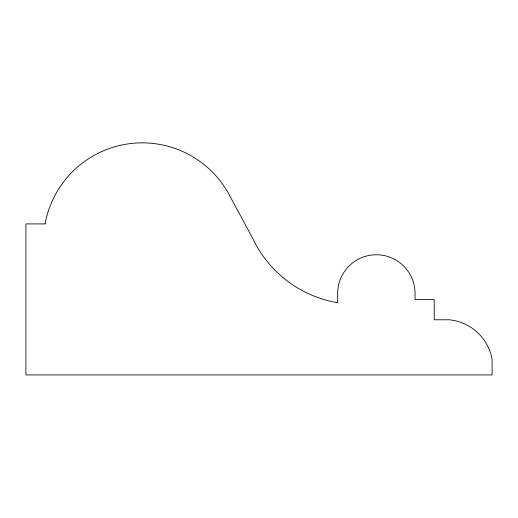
<?xml version="1.0" encoding="UTF-8"?>
<svg xmlns="http://www.w3.org/2000/svg" width="518" height="518" viewBox="0 0 518 518"><rect width="100%" height="100%" fill="white"/><g stroke="black" fill="none" stroke-linecap="round" stroke-linejoin="round"><path stroke-width="0.78" d="M45.085 223.912L25.9 223.912L25.9 374.928L492.1 374.928L492.1 359.421A48.278 48.278 0 0 0 449.151 319.787L434.226 319.787L434.226 299.553L415.035 299.553L415.035 293.434A38.682 38.682 0 0 0 376.353 254.746A38.682 38.682 0 0 0 337.671 293.434L337.671 302.745A115.242 115.242 0 0 1 252.939 238.837L230.555 197.3A98.796 98.796 0 0 0 45.085 223.912"/></g></svg>
